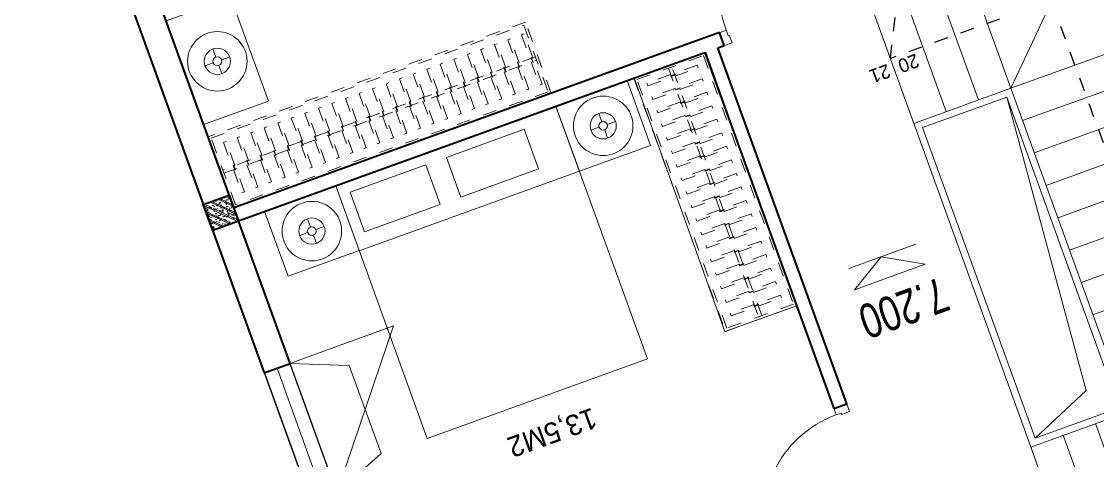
# Model space of a CAD drawing. Header units: metres. Extents: x 568332 to 569219, y 2065964 to 2066430.
# Drawn here: x 568607.96 to 568615.77, y 2066319.68 to 2066322.87 of the extents above; entities that cross this region are included whole.
import ezdxf

# ---------------------------------------------------------------- set-up
doc = ezdxf.new("R2010")
doc.units = ezdxf.units.M
for name, pattern in [('$AUDIT_BAD_LTYPE2', [0]), ('DASHDOT2', [0.5, 0.25, -0.125, 0, -0.125]), ('HIDDEN2', [0.1875, 0.125, -0.0625]), ('X-5M-G-MB PHONGNGU$0$HIDDEN2', [0.1875, 0.125, -0.0625])]:
    doc.linetypes.add(name, pattern=pattern)
doc.layers.get('0').update_dxf_attribs({"linetype": 'CONTINUOUS'})
doc.layers.get('DEFPOINTS').update_dxf_attribs({"linetype": 'CONTINUOUS'})
for name, color, linetype, lineweight in [('-DOOR', 137, 'CONTINUOUS', 9), ('-FURNITURE', 46, 'CONTINUOUS', 9), ('-HATCH', 8, 'CONTINUOUS', 5), ('-KH', 143, 'CONTINUOUS', 13), ('-LINE1', 7, 'CONTINUOUS', 18), ('-LINE2', 252, 'CONTINUOUS', 9), ('-STEEL1', 1, 'CONTINUOUS', 35), ('-TEXT', 7, 'CONTINUOUS', 15), ('-WALL', 4, 'CONTINUOUS', 35), ('TEXT25', 2, 'CONTINUOUS', 13)]:
    doc.layers.add(name, color=color, linetype=linetype, lineweight=lineweight)
doc.layers.add('1-NETMANH', color=8, linetype='CONTINUOUS')
doc.layers.add('LoLK', color=6, linetype='CONTINUOUS')
doc.styles.add('1', font='arial.ttf')
doc.styles.add('T1', font='', dxfattribs={"height": 200})
doc.styles.add('vnavanth', font='', dxfattribs={"width": 0.8})
doc.styles.get('T1').set_extended_font_data('VNgeometric Light')
doc.styles.get('vnavanth').set_extended_font_data('.VnAvantH')

# ---------------------------------------------------------------- blocks, each defined once
blk = doc.blocks.new('A$C38b1dc06')
at = {"layer": '-LINE1'}
for p, q in [((1749.854677429888, 4156.179725173817), (0.3015751927741803, 4156.179725173817)), ((1000.281453303236, 3156.179725173817), (0.3015751927741803, 4156.179725173817)), ((0.3015751927741803, 4156.179725173817), (0.3015751919010654, -343.8202748260228)), ((1000.281453303236, 4156.179725173824), (1000.281453303236, 3156.179725173824)), ((1250.139194678806, 3156.179725173824), (1250.139194678806, 4156.179725173824)), ((1250.139194678806, 4156.179725173824), (1250.139194678806, 3156.179725173824)), ((1499.996936054376, 3156.179725173824), (1499.996936054376, 4156.179725173824)), ((1499.996936054376, 4156.179725173824), (1499.996936054318, 3156.179725173832)), ((1749.854677429888, 3156.179725173824), (1749.854677429888, 4156.179725173824)), ((1749.854677429888, 4156.179725173817), (1749.85467742983, 3106.179725173817)), ((1000.281453302305, 656.1797251739335), (1000.281453303236, 3156.179725173817)), ((1000.281453303236, 3156.179725173817), (1749.85467742983, 3156.179725173817)), ((1050.281453303003, 706.1797251739772), (1050.281453303236, 3106.179725173817)), ((1050.281453303236, 3106.179725173817), (1699.854677429801, 3106.179725173817)), ((1233.300401159795, 2905.148311595723), (1699.854677429801, 3106.179725173817)), ((1699.854677428928, 706.1797251739772), (1699.854677429801, 3106.179725173817)), ((1749.854677429597, 706.179725173999), (1749.85467742983, 3106.179725173839)), ((1050.281453303003, 706.1797251739772), (1233.300401159795, 2905.148311595723)), ((1050.281453303003, 706.1797251739772), (1699.854677428928, 706.1797251739772)), ((1749.854677429888, -343.8202748260228), (1749.85467742983, 706.1797251739772)), ((1000.281453303236, 656.1797251739772), (1749.85467742983, 656.1797251739772)), ((1000.281453303236, -343.8202748260228), (1000.281453303236, 656.1797251739772)), ((1250.139194678806, 656.1797251739772), (1250.139194678806, -343.8202748260228)), ((1250.139194678806, -343.8202748260228), (1250.139194678806, 656.1797251739772)), ((1499.996936054376, 656.1797251739772), (1499.996936054376, -343.8202748260228)), ((1499.996936054376, -343.8202748260228), (1499.996936054318, 656.1797251739699)), ((1749.854677429888, 656.1797251739772), (1749.854677429888, -343.8202748260228)), ((1749.854677429888, -343.8202748260228), (0.3015751919010654, -343.8202748260228))]:
    blk.add_line(p, q, dxfattribs=at)
at = {"layer": '-LINE1', "lineweight": 18}
for p, q in [((1000.281453303236, 3156.179725173817), (0.2521035463432781, 3156.179725173817)), ((1000.281453303003, 2906.17972517389), (0.2521035461104475, 2906.17972517389)), ((1000.281453303469, 2656.17972517389), (0.2521035465761088, 2656.17972517389)), ((1000.281453303469, 2406.17972517389), (0.2521035465761088, 2406.17972517389)), ((1000.281453303469, 2156.179725173904), (0.2521035465761088, 2156.179725173904)), ((1000.281453303469, 1906.179725173904), (0.2521035465761088, 1906.179725173904)), ((1000.281453303469, 1656.179725173904), (0.2521035465761088, 1656.179725173904)), ((1000.28145330277, 1406.179725173904), (0.2521035458776169, 1406.179725173904)), ((1000.281453303236, 1156.179725173904), (0.2521035463432781, 1156.179725173904)), ((1000.28145330277, 906.1797251739044), (0.2521035458776169, 906.1797251739044)), ((1000.281453303236, 656.1797251739772), (0.2521035463432781, 656.1797251739772)), ((1000.281453303236, 656.1797251739772), (0.3015751859056763, -343.82027482595))]:
    blk.add_line(p, q, dxfattribs=at)
at = {"layer": '1-NETMANH', "linetype": 'DASHDOT2'}
blk.add_lwpolyline([(1327.325072003063, 3656.419923450812), (492.458725621982, 3656.419923450812), (508.0748312271317, 155.2632639587246), (508.0748312271317, 155.2632639587246), (1749.854677429888, 156.1797251739772), (1499.996936054376, -343.8202748260228)], dxfattribs=at)
at = {"layer": '-TEXT', "color": 2, "style": 'vnavanth'}
for s, p in [('2', (1346.818775833643, 3603.914582017329)), ('1', (1596.676517209155, 3603.914582017329)), ('20', (1562.294563305157, 183.5576658285718)), ('21', (1783.476825895079, 183.5576658285718))]:
    blk.add_text(s, height=99.97959496000885, dxfattribs=at).set_placement(p)
blk = doc.blocks.new('*U149')
at = {"linetype": '$AUDIT_BAD_LTYPE2'}
for p, q in [((70, 100), (70, 699.9999999999982)), ((90, 699.9999999999982), (90, 100))]:
    blk.add_line(p, q, dxfattribs=at)
for points in [[(50, 699.9999999999982), (90, 699.9999999999982), (90, 799.9999999999982), (50, 799.9999999999982), (50, 699.9999999999982)], [(50, 702.9059272893337), (50, 100)], [(50, 100), (90, 100), (90, 0), (50, 0), (50, 100)]]:
    blk.add_lwpolyline(points)
for points in [[(118.2698876160139, 594.5156181119073), (118.2698876160139, 764.1349438079906), (90, 764.1349438079906), (90, 735.8650561920058), (112.6159100928053, 735.8650561920058), (112.6159100928053, 594.5156181119073)], [(0, 0), (50, 0), (50, -40), (60, -40), (60, -99.99999999999272), (0, -99.99999999999272)], [(899.9999999999982, 1.3252863207713e-28), (849.9999999999982, 1.3252863207713e-28), (849.9999999999982, -40.00000000000001), (839.9999999999982, -40.00000000000001), (839.9999999999982, -99.99999999999272), (899.9999999999982, -99.99999999999272)]]:
    blk.add_lwpolyline(points, close=True)
at = {"linetype": '$AUDIT_BAD_LTYPE2', "ltscale": 0.3}
blk.add_arc((50, 0), 799.9999999999982, 0, 90, dxfattribs=at)
blk = doc.blocks.new('12PLMP12')
at = {"color": 0, "linetype": 'ByBlock'}
for p, q in [((0, 1.25), (0, 3.75)), ((-1.25, 0), (-3.75, 0)), ((1.25, 0), (3.75, 0)), ((0, -1.25), (0, -3.75))]:
    blk.add_line(p, q, dxfattribs=at)
for radius in [8.5, 3.75, 1.25]:
    blk.add_circle((0, 0), radius, dxfattribs=at)
blk = doc.blocks.new('*U299')
at = {"linetype": 'X-5M-G-MB PHONGNGU$0$HIDDEN2'}
for points in [[(0, 600.0000000004657), (0, 0), (2672.34284560128, -9.831674304536018e-10), (2672.34284560128, 599.9999999994825)], [(2652.34284560128, 579.9996613714092), (2652.34284560128, 19.99966137140928), (20, 20.00000000046566), (20, 580.0000000004657)], [(2652.34284560128, 286.6991212944914), (2652.34284560128, 313.0991212943982), (20, 313.0991212953813), (19.99999859370291, 286.6991212952417)], [(113.7817614636733, 319.1750910408318), (109.4317788550979, 319.1750910408318), (109.4317788550979, 280.441767644881), (113.7817614636733, 280.441767644881)], [(227.7817614636733, 319.1750910407849), (223.4317788550979, 319.1750910407849), (223.4317788550979, 280.4417676448341), (227.7817614636733, 280.4417676448341)], [(341.7817614636733, 319.175091040738), (337.4317788550979, 319.175091040738), (337.4317788550979, 280.4417676447872), (341.7817614636733, 280.4417676447872)], [(455.7817614636733, 319.1750910406911), (451.4317788550979, 319.1750910406911), (451.4317788550979, 280.4417676447403), (455.7817614636733, 280.4417676447403)], [(569.7817614636733, 319.1750910406442), (565.431778855098, 319.1750910406442), (565.431778855098, 280.4417676446934), (569.7817614636733, 280.4417676446934)], [(683.7817614636732, 319.1750910405973), (679.4317788550978, 319.1750910405973), (679.4317788550978, 280.4417676446465), (683.7817614636732, 280.4417676446465)], [(797.7817614636732, 319.1750910405504), (793.4317788550978, 319.1750910405504), (793.4317788550978, 280.4417676445996), (797.7817614636732, 280.4417676445996)], [(911.7817614636732, 319.1750910405035), (907.4317788550978, 319.1750910405035), (907.4317788550978, 280.4417676445527), (911.7817614636732, 280.4417676445527)], [(1025.781761463673, 319.1750910404566), (1021.431778855098, 319.1750910404566), (1021.431778855098, 280.4417676445057), (1025.781761463673, 280.4417676445057)], [(1139.781761463673, 319.1750910404097), (1135.431778855098, 319.1750910404097), (1135.431778855098, 280.4417676444588), (1139.781761463673, 280.4417676444588)], [(1253.781761463673, 319.1750910403628), (1249.431778855098, 319.1750910403628), (1249.431778855098, 280.4417676444119), (1253.781761463673, 280.4417676444119)], [(1367.781761463673, 319.1750910403159), (1363.431778855098, 319.1750910403159), (1363.431778855098, 280.441767644365), (1367.781761463673, 280.441767644365)], [(1481.781761463673, 319.175091040269), (1477.431778855098, 319.175091040269), (1477.431778855098, 280.4417676443181), (1481.781761463673, 280.4417676443181)], [(1595.781761463673, 319.175091040222), (1591.431778855098, 319.175091040222), (1591.431778855098, 280.4417676442712), (1595.781761463673, 280.4417676442712)], [(1709.781761463673, 319.1750910401751), (1705.431778855098, 319.1750910401751), (1705.431778855098, 280.4417676442243), (1709.781761463673, 280.4417676442243)], [(1823.781761463673, 319.1750910401282), (1819.431778855098, 319.1750910401282), (1819.431778855098, 280.4417676441774), (1823.781761463673, 280.4417676441774)], [(1937.781761463673, 319.1750910400813), (1933.431778855098, 319.1750910400813), (1933.431778855098, 280.4417676441305), (1937.781761463673, 280.4417676441305)], [(2051.781761463673, 319.1750910400344), (2047.431778855098, 319.1750910400344), (2047.431778855098, 280.4417676440836), (2051.781761463673, 280.4417676440836)], [(2165.781761463673, 319.1750910399875), (2161.431778855097, 319.1750910399875), (2161.431778855097, 280.4417676440366), (2165.781761463673, 280.4417676440366)], [(2279.781761463673, 319.1750910399406), (2275.431778855097, 319.1750910399406), (2275.431778855097, 280.4417676439897), (2279.781761463673, 280.4417676439897)], [(2393.781761463673, 319.1750910398937), (2389.431778855097, 319.1750910398937), (2389.431778855097, 280.4417676439429), (2393.781761463673, 280.4417676439429)], [(2507.781761463673, 319.1750910398468), (2503.431778855097, 319.1750910398468), (2503.431778855097, 280.441767643896), (2507.781761463673, 280.441767643896)], [(2621.781761463673, 319.1750910397999), (2617.431778855097, 319.1750910397999), (2617.431778855097, 280.4417676438491), (2621.781761463673, 280.4417676438491)]]:
    blk.add_lwpolyline(points, close=True, dxfattribs=at)
for points in [[(122.2409142897814, 313.1103512093413), (122.2409142897814, 515.2497102723445), (100.1765458012815, 515.2497102723445), (100.1765458012815, 313.1103512093413)], [(236.2409142897814, 313.1103512092944), (236.2409142897814, 515.2497102722975), (214.1765458012815, 515.2497102722975), (214.1765458012815, 313.1103512092944)], [(350.2409142897814, 313.1103512092475), (350.2409142897814, 515.2497102722507), (328.1765458012815, 515.2497102722507), (328.1765458012815, 313.1103512092475)], [(464.2409142897813, 313.1103512092006), (464.2409142897813, 515.2497102722037), (442.1765458012814, 515.2497102722037), (442.1765458012814, 313.1103512092006)], [(578.2409142897814, 313.1103512091537), (578.2409142897814, 515.2497102721569), (556.1765458012815, 515.2497102721569), (556.1765458012815, 313.1103512091537)], [(692.2409142897812, 313.1103512091068), (692.2409142897812, 515.24971027211), (670.1765458012813, 515.24971027211), (670.1765458012813, 313.1103512091068)], [(806.2409142897812, 313.1103512090599), (806.2409142897812, 515.249710272063), (784.1765458012813, 515.249710272063), (784.1765458012813, 313.1103512090599)], [(920.2409142897812, 313.110351209013), (920.2409142897812, 515.2497102720162), (898.1765458012813, 515.2497102720162), (898.1765458012813, 313.110351209013)], [(1034.240914289781, 313.1103512089661), (1034.240914289781, 515.2497102719692), (1012.176545801281, 515.2497102719692), (1012.176545801281, 313.1103512089661)], [(1148.240914289781, 313.1103512089192), (1148.240914289781, 515.2497102719224), (1126.176545801281, 515.2497102719224), (1126.176545801281, 313.1103512089192)], [(1262.240914289781, 313.1103512088723), (1262.240914289781, 515.2497102718754), (1240.176545801281, 515.2497102718754), (1240.176545801281, 313.1103512088723)], [(1376.240914289781, 313.1103512088254), (1376.240914289781, 515.2497102718285), (1354.176545801281, 515.2497102718285), (1354.176545801281, 313.1103512088254)], [(1490.240914289781, 313.1103512087785), (1490.240914289781, 515.2497102717816), (1468.176545801281, 515.2497102717816), (1468.176545801281, 313.1103512087785)], [(1604.240914289781, 313.1103512087315), (1604.240914289781, 515.2497102717347), (1582.176545801281, 515.2497102717347), (1582.176545801281, 313.1103512087315)], [(1718.240914289781, 313.1103512086846), (1718.240914289781, 515.2497102716878), (1696.176545801281, 515.2497102716878), (1696.176545801281, 313.1103512086846)], [(1832.240914289781, 313.1103512086377), (1832.240914289781, 515.2497102716409), (1810.176545801281, 515.2497102716409), (1810.176545801281, 313.1103512086377)], [(1946.240914289781, 313.1103512085908), (1946.240914289781, 515.2497102715939), (1924.176545801281, 515.2497102715939), (1924.176545801281, 313.1103512085908)], [(2060.240914289781, 313.1103512085439), (2060.240914289781, 515.2497102715471), (2038.176545801281, 515.2497102715471), (2038.176545801281, 313.1103512085439)], [(2174.240914289781, 313.110351208497), (2174.240914289781, 515.2497102715001), (2152.176545801281, 515.2497102715001), (2152.176545801281, 313.110351208497)], [(2288.240914289781, 313.1103512084501), (2288.240914289781, 515.2497102714533), (2266.176545801281, 515.2497102714533), (2266.176545801281, 313.1103512084501)], [(2402.240914289781, 313.1103512084032), (2402.240914289781, 515.2497102714063), (2380.176545801281, 515.2497102714063), (2380.176545801281, 313.1103512084032)], [(2516.240914289781, 313.1103512083563), (2516.240914289781, 515.2497102713594), (2494.176545801281, 515.2497102713594), (2494.176545801281, 313.1103512083563)], [(2630.240914289781, 313.1103512083094), (2630.240914289781, 515.2497102713126), (2608.176545801281, 515.2497102713126), (2608.176545801281, 313.1103512083094)], [(100.1765458012815, 286.7103512094345), (100.1765458012815, 92.0852110228024), (122.2409142897814, 92.0852110228024), (122.2409142897814, 286.7103512094345)], [(214.1765458012815, 286.7103512093876), (214.1765458012815, 92.08521102275549), (236.2409142897814, 92.08521102275549), (236.2409142897814, 286.7103512093876)], [(328.1765458012815, 286.7103512093407), (328.1765458012815, 92.08521102270858), (350.2409142897814, 92.08521102270858), (350.2409142897814, 286.7103512093407)], [(442.1765458012814, 286.7103512092938), (442.1765458012814, 92.08521102266168), (464.2409142897813, 92.08521102266168), (464.2409142897813, 286.7103512092938)], [(556.1765458012815, 286.7103512092469), (556.1765458012815, 92.08521102261477), (578.2409142897814, 92.08521102261477), (578.2409142897814, 286.7103512092469)], [(670.1765458012813, 286.7103512092), (670.1765458012813, 92.08521102256786), (692.2409142897812, 92.08521102256786), (692.2409142897812, 286.7103512092)], [(784.1765458012813, 286.7103512091531), (784.1765458012813, 92.08521102252095), (806.2409142897812, 92.08521102252095), (806.2409142897812, 286.7103512091531)], [(898.1765458012813, 286.7103512091062), (898.1765458012813, 92.08521102247404), (920.2409142897812, 92.08521102247404), (920.2409142897812, 286.7103512091062)], [(1012.176545801281, 286.7103512090592), (1012.176545801281, 92.08521102242715), (1034.240914289781, 92.08521102242715), (1034.240914289781, 286.7103512090592)], [(1126.176545801281, 286.7103512090123), (1126.176545801281, 92.08521102238024), (1148.240914289781, 92.08521102238024), (1148.240914289781, 286.7103512090123)], [(1240.176545801281, 286.7103512089654), (1240.176545801281, 92.08521102233333), (1262.240914289781, 92.08521102233333), (1262.240914289781, 286.7103512089654)], [(1354.176545801281, 286.7103512089186), (1354.176545801281, 92.08521102228642), (1376.240914289781, 92.08521102228642), (1376.240914289781, 286.7103512089186)], [(1468.176545801281, 286.7103512088717), (1468.176545801281, 92.0852110222395), (1490.240914289781, 92.0852110222395), (1490.240914289781, 286.7103512088717)], [(1582.176545801281, 286.7103512088247), (1582.176545801281, 92.0852110221926), (1604.240914289781, 92.0852110221926), (1604.240914289781, 286.7103512088247)], [(1696.176545801281, 286.7103512087778), (1696.176545801281, 92.0852110221457), (1718.240914289781, 92.0852110221457), (1718.240914289781, 286.7103512087778)], [(1810.176545801281, 286.7103512087309), (1810.176545801281, 92.08521102209879), (1832.240914289781, 92.08521102209879), (1832.240914289781, 286.7103512087309)], [(1924.176545801281, 286.710351208684), (1924.176545801281, 92.08521102205188), (1946.240914289781, 92.08521102205188), (1946.240914289781, 286.710351208684)], [(2038.176545801281, 286.7103512086371), (2038.176545801281, 92.08521102200497), (2060.240914289781, 92.08521102200497), (2060.240914289781, 286.7103512086371)], [(2152.176545801281, 286.7103512085902), (2152.176545801281, 92.08521102195806), (2174.240914289781, 92.08521102195806), (2174.240914289781, 286.7103512085902)], [(2266.176545801281, 286.7103512085433), (2266.176545801281, 92.08521102191116), (2288.240914289781, 92.08521102191116), (2288.240914289781, 286.7103512085433)], [(2380.176545801281, 286.7103512084964), (2380.176545801281, 92.08521102186425), (2402.240914289781, 92.08521102186425), (2402.240914289781, 286.7103512084964)], [(2494.176545801281, 286.7103512084495), (2494.176545801281, 92.08521102181734), (2516.240914289781, 92.08521102181734), (2516.240914289781, 286.7103512084495)], [(2608.176545801281, 286.7103512084026), (2608.176545801281, 92.08521102177043), (2630.240914289781, 92.08521102177043), (2630.240914289781, 286.7103512084026)]]:
    blk.add_lwpolyline(points, dxfattribs=at)
blk = doc.blocks.new('*U298')
at = {"linetype": 'X-5M-G-MB PHONGNGU$0$HIDDEN2'}
for points in [[(0, 600.0000000004657), (0, 0), (2134.652569703836, -7.619252561259909e-10), (2134.652569703836, 599.9999999997037)], [(2114.652569703836, 579.9996613716304), (2114.652569703836, 19.99966137163052), (20, 20.00000000046566), (20, 580.0000000004657)], [(2114.652569703836, 286.6991212947126), (2114.652569703836, 313.0991212946194), (20, 313.0991212953813), (19.99999859370291, 286.6991212952417)], [(113.7817614636733, 319.1750910408318), (109.4317788550979, 319.1750910408318), (109.4317788550979, 280.441767644881), (113.7817614636733, 280.441767644881)], [(227.7817614636733, 319.1750910407849), (223.4317788550979, 319.1750910407849), (223.4317788550979, 280.4417676448341), (227.7817614636733, 280.4417676448341)], [(341.7817614636733, 319.175091040738), (337.4317788550979, 319.175091040738), (337.4317788550979, 280.4417676447872), (341.7817614636733, 280.4417676447872)], [(455.7817614636733, 319.1750910406911), (451.4317788550979, 319.1750910406911), (451.4317788550979, 280.4417676447403), (455.7817614636733, 280.4417676447403)], [(569.7817614636733, 319.1750910406442), (565.431778855098, 319.1750910406442), (565.431778855098, 280.4417676446934), (569.7817614636733, 280.4417676446934)], [(683.7817614636733, 319.1750910405973), (679.431778855098, 319.1750910405973), (679.431778855098, 280.4417676446465), (683.7817614636733, 280.4417676446465)], [(797.7817614636733, 319.1750910405504), (793.431778855098, 319.1750910405504), (793.431778855098, 280.4417676445996), (797.7817614636733, 280.4417676445996)], [(911.7817614636733, 319.1750910405035), (907.431778855098, 319.1750910405035), (907.431778855098, 280.4417676445527), (911.7817614636733, 280.4417676445527)], [(1025.781761463673, 319.1750910404566), (1021.431778855098, 319.1750910404566), (1021.431778855098, 280.4417676445057), (1025.781761463673, 280.4417676445057)], [(1139.781761463673, 319.1750910404097), (1135.431778855098, 319.1750910404097), (1135.431778855098, 280.4417676444588), (1139.781761463673, 280.4417676444588)], [(1253.781761463673, 319.1750910403628), (1249.431778855098, 319.1750910403628), (1249.431778855098, 280.4417676444119), (1253.781761463673, 280.4417676444119)], [(1367.781761463673, 319.1750910403159), (1363.431778855098, 319.1750910403159), (1363.431778855098, 280.441767644365), (1367.781761463673, 280.441767644365)], [(1481.781761463673, 319.175091040269), (1477.431778855098, 319.175091040269), (1477.431778855098, 280.4417676443181), (1481.781761463673, 280.4417676443181)], [(1595.781761463673, 319.175091040222), (1591.431778855098, 319.175091040222), (1591.431778855098, 280.4417676442712), (1595.781761463673, 280.4417676442712)], [(1709.781761463673, 319.1750910401751), (1705.431778855098, 319.1750910401751), (1705.431778855098, 280.4417676442243), (1709.781761463673, 280.4417676442243)], [(1823.781761463673, 319.1750910401282), (1819.431778855098, 319.1750910401282), (1819.431778855098, 280.4417676441774), (1823.781761463673, 280.4417676441774)], [(1937.781761463673, 319.1750910400813), (1933.431778855098, 319.1750910400813), (1933.431778855098, 280.4417676441305), (1937.781761463673, 280.4417676441305)], [(2051.781761463673, 319.1750910400344), (2047.431778855098, 319.1750910400344), (2047.431778855098, 280.4417676440836), (2051.781761463673, 280.4417676440836)]]:
    blk.add_lwpolyline(points, close=True, dxfattribs=at)
for points in [[(122.2409142897814, 313.1103512093413), (122.2409142897814, 515.2497102723445), (100.1765458012815, 515.2497102723445), (100.1765458012815, 313.1103512093413)], [(236.2409142897814, 313.1103512092944), (236.2409142897814, 515.2497102722975), (214.1765458012815, 515.2497102722975), (214.1765458012815, 313.1103512092944)], [(350.2409142897814, 313.1103512092475), (350.2409142897814, 515.2497102722507), (328.1765458012815, 515.2497102722507), (328.1765458012815, 313.1103512092475)], [(464.2409142897814, 313.1103512092006), (464.2409142897814, 515.2497102722037), (442.1765458012815, 515.2497102722037), (442.1765458012815, 313.1103512092006)], [(578.2409142897814, 313.1103512091537), (578.2409142897814, 515.2497102721569), (556.1765458012815, 515.2497102721569), (556.1765458012815, 313.1103512091537)], [(692.2409142897814, 313.1103512091068), (692.2409142897814, 515.24971027211), (670.1765458012815, 515.24971027211), (670.1765458012815, 313.1103512091068)], [(806.2409142897814, 313.1103512090599), (806.2409142897814, 515.249710272063), (784.1765458012815, 515.249710272063), (784.1765458012815, 313.1103512090599)], [(920.2409142897814, 313.110351209013), (920.2409142897814, 515.2497102720162), (898.1765458012815, 515.2497102720162), (898.1765458012815, 313.110351209013)], [(1034.240914289781, 313.1103512089661), (1034.240914289781, 515.2497102719692), (1012.176545801281, 515.2497102719692), (1012.176545801281, 313.1103512089661)], [(1148.240914289781, 313.1103512089192), (1148.240914289781, 515.2497102719224), (1126.176545801281, 515.2497102719224), (1126.176545801281, 313.1103512089192)], [(1262.240914289781, 313.1103512088723), (1262.240914289781, 515.2497102718754), (1240.176545801281, 515.2497102718754), (1240.176545801281, 313.1103512088723)], [(1376.240914289781, 313.1103512088254), (1376.240914289781, 515.2497102718285), (1354.176545801281, 515.2497102718285), (1354.176545801281, 313.1103512088254)], [(1490.240914289781, 313.1103512087785), (1490.240914289781, 515.2497102717816), (1468.176545801281, 515.2497102717816), (1468.176545801281, 313.1103512087785)], [(1604.240914289781, 313.1103512087315), (1604.240914289781, 515.2497102717347), (1582.176545801281, 515.2497102717347), (1582.176545801281, 313.1103512087315)], [(1718.240914289781, 313.1103512086846), (1718.240914289781, 515.2497102716878), (1696.176545801281, 515.2497102716878), (1696.176545801281, 313.1103512086846)], [(1832.240914289781, 313.1103512086377), (1832.240914289781, 515.2497102716409), (1810.176545801281, 515.2497102716409), (1810.176545801281, 313.1103512086377)], [(1946.240914289781, 313.1103512085908), (1946.240914289781, 515.2497102715939), (1924.176545801281, 515.2497102715939), (1924.176545801281, 313.1103512085908)], [(2060.240914289781, 313.1103512085439), (2060.240914289781, 515.2497102715471), (2038.176545801281, 515.2497102715471), (2038.176545801281, 313.1103512085439)], [(100.1765458012815, 286.7103512094345), (100.1765458012815, 92.0852110228024), (122.2409142897814, 92.0852110228024), (122.2409142897814, 286.7103512094345)], [(214.1765458012815, 286.7103512093876), (214.1765458012815, 92.08521102275549), (236.2409142897814, 92.08521102275549), (236.2409142897814, 286.7103512093876)], [(328.1765458012815, 286.7103512093407), (328.1765458012815, 92.08521102270858), (350.2409142897814, 92.08521102270858), (350.2409142897814, 286.7103512093407)], [(442.1765458012815, 286.7103512092938), (442.1765458012815, 92.08521102266168), (464.2409142897814, 92.08521102266168), (464.2409142897814, 286.7103512092938)], [(556.1765458012815, 286.7103512092469), (556.1765458012815, 92.08521102261477), (578.2409142897814, 92.08521102261477), (578.2409142897814, 286.7103512092469)], [(670.1765458012815, 286.7103512092), (670.1765458012815, 92.08521102256786), (692.2409142897814, 92.08521102256786), (692.2409142897814, 286.7103512092)], [(784.1765458012815, 286.7103512091531), (784.1765458012815, 92.08521102252095), (806.2409142897814, 92.08521102252095), (806.2409142897814, 286.7103512091531)], [(898.1765458012815, 286.7103512091062), (898.1765458012815, 92.08521102247404), (920.2409142897814, 92.08521102247404), (920.2409142897814, 286.7103512091062)], [(1012.176545801281, 286.7103512090592), (1012.176545801281, 92.08521102242715), (1034.240914289781, 92.08521102242715), (1034.240914289781, 286.7103512090592)], [(1126.176545801281, 286.7103512090123), (1126.176545801281, 92.08521102238024), (1148.240914289781, 92.08521102238024), (1148.240914289781, 286.7103512090123)], [(1240.176545801281, 286.7103512089654), (1240.176545801281, 92.08521102233333), (1262.240914289781, 92.08521102233333), (1262.240914289781, 286.7103512089654)], [(1354.176545801281, 286.7103512089186), (1354.176545801281, 92.08521102228642), (1376.240914289781, 92.08521102228642), (1376.240914289781, 286.7103512089186)], [(1468.176545801281, 286.7103512088717), (1468.176545801281, 92.0852110222395), (1490.240914289781, 92.0852110222395), (1490.240914289781, 286.7103512088717)], [(1582.176545801281, 286.7103512088247), (1582.176545801281, 92.0852110221926), (1604.240914289781, 92.0852110221926), (1604.240914289781, 286.7103512088247)], [(1696.176545801281, 286.7103512087778), (1696.176545801281, 92.0852110221457), (1718.240914289781, 92.0852110221457), (1718.240914289781, 286.7103512087778)], [(1810.176545801281, 286.7103512087309), (1810.176545801281, 92.08521102209879), (1832.240914289781, 92.08521102209879), (1832.240914289781, 286.7103512087309)], [(1924.176545801281, 286.710351208684), (1924.176545801281, 92.08521102205188), (1946.240914289781, 92.08521102205188), (1946.240914289781, 286.710351208684)], [(2038.176545801281, 286.7103512086371), (2038.176545801281, 92.08521102200497), (2060.240914289781, 92.08521102200497), (2060.240914289781, 286.7103512086371)]]:
    blk.add_lwpolyline(points, dxfattribs=at)
blk = doc.blocks.new('18x35')
at = {"layer": '-HATCH'}
h = blk.add_hatch(dxfattribs=at)
h.set_pattern_fill('CHAU-01', color=256, scale=10, angle=-1.272221872585407e-14, pattern_type=2)
h.set_pattern_definition([(49.99999999999999, (0, 0), (71.72601826007535, -6.275213498259527), [7.5, -82.5]), (355, (0, 0), (-13.87513336129999, 75.21921337000119), [6, -66]), (100.4514, (5.977167999997619, -0.5229339999999638), (57.85093817140217, 68.94395420609534), [6.374019000000001, -70.1142112]), (46.18419999999998, (0, 20), (106.7241048625644, -16.55190143290183), [11.25, -123.75]), (96.63559999999998, (8.89367449999554, 18.62066930000003), (93.46627055487036, 97.41178709004416), [9.561028799999994, -105.1713]), (351.1842, (0, 20), (93.46619451336275, 97.41186009253245), [9, -99]), (20.99999999999998, (10, 15), (59.69070521184616, -40.2618890665339), [7.5, -82.5]), (326.0000000000001, (10, 15), (24.33153319215819, 72.5150045046853), [6, -66]), (71.45139999999999, (14.97422329999972, 11.64483940000002), (84.022262858149, 32.25304967099522), [6.374019000000001, -70.1142112]), (37.49999999999998, (0, 0), (1.215985531729074, 33.28938538313115), [0, -65.19999999999999, 0, -67, 0, -66.25]), (7.499999999999987, (0, 0), (26.30695374421487, 39.44117118823602), [0, -38.2, 0, -63.7, 0, -25.25]), (327.5, (-22.30000000000291, 0), (53.3822436172409, -2.255487173437988), [0, -25, 0, -78, 0, -103.5]), (317.5, (-32.30000000000291, 0), (58.31861693423862, 10.01049823323176), [0, -32.5, 0, -51.8, 0, -73.5]), (44.99999999999999, (0, 0), (-30.05203820042826, 30.05203820042828), []), (44.99999999999999, (0, 12.25), (-30.05203820042826, 30.05203820042828), [])])
h.paths.add_polyline_path([(96508.03118051568, 47993.04977023201), (96508.03118051568, 47793.04977023201), (96708.03118051568, 47793.04977023201), (96708.03118051568, 47993.04977023201)])
at = {"layer": '-STEEL1'}
blk.add_lwpolyline([(96508.03118051568, 47793.04977023201), (96708.03118051568, 47793.04977023201), (96708.03118051568, 47993.04977023201), (96508.03118051568, 47993.04977023201)], close=True, dxfattribs=at)
blk = doc.blocks.new('M3-T3.2')
at = {"layer": '-DOOR'}
blk.add_line((568610.4983215703, 2066318.468461485), (568609.8182907009, 2066320.349301203), dxfattribs=at)
blk.add_lwpolyline([(568609.7242515343, 2066320.315291862), (568610.4042824038, 2066318.434452144), (568610.592360737, 2066318.502470826), (568609.9123298675, 2066320.383310543)], close=True, dxfattribs=at)
at = {"layer": '-FURNITURE'}
blk.add_line((568610.4144927816, 2066321.202261089), (568612.013158606, 2066321.780419876), dxfattribs=at)
for points in [[(568609.2853775851, 2066322.118558285), (568609.0133028618, 2066322.870871613), (568609.4834986925, 2066323.040918316), (568609.7555734157, 2066322.288604987)], [(568613.589862753, 2066320.802615305), (568612.9309626743, 2066322.645121312), (568612.4104355897, 2066322.456872272), (568613.0693356686, 2066320.614366265)], [(568612.3586828863, 2066322.437461115), (568611.8429861072, 2066322.250963546), (568612.0130328091, 2066321.780767716), (568612.5287295883, 2066321.967265284)], [(568612.5062942863, 2066320.416851291), (568611.8431119042, 2066322.250615707), (568610.2444460797, 2066321.67245692), (568610.9076284618, 2066319.838692504)], [(568611.715691728, 2066321.795813445), (568611.6116035936, 2066322.083627359), (568611.0478387926, 2066321.879741364), (568611.1519269269, 2066321.59192745)], [(568611.0017018259, 2066321.537991755), (568610.8976136915, 2066321.825805669), (568610.3493653529, 2066321.627531215), (568610.4534534874, 2066321.339717301)], [(568609.7286264386, 2066321.486299076), (568610.2443202833, 2066321.672804759), (568610.4143669853, 2066321.202608929), (568609.8986731408, 2066321.016103245)]]:
    blk.add_lwpolyline(points, close=True, dxfattribs=at)
at = {"layer": '-KH'}
blk.add_line((568613.9689293088, 2066321.072506498), (568614.4554763249, 2066321.248466619), dxfattribs=at)
blk.add_lwpolyline([(568614.5237293663, 2066321.104048408), (568614.0088409954, 2066320.917838613), (568614.2025369126, 2066321.156990876)], close=True, dxfattribs=at)
blk.add_solid([(568614.2025369126, 2066321.156990876), (568614.2566192766, 2066321.007447829), (568614.5237293663, 2066321.104048408), (568614.2025369126, 2066321.156990876)], dxfattribs=at)
at = {"layer": '-LINE2', "linetype": 'HIDDEN2', "ltscale": 10}
for p, q in [((568609.9118373237, 2066320.383132414), (568610.6641506527, 2066320.655207138)), ((568610.6641506527, 2066320.655207138), (568610.2519568744, 2066319.442750203)), ((568609.9118373237, 2066320.383132414), (568610.342541142, 2066320.368341539)), ((568610.342541142, 2066320.368341539), (568610.573566385, 2066319.729615802)), ((568610.2519568744, 2066319.442750203), (568610.573566385, 2066319.729615802))]:
    blk.add_line(p, q, dxfattribs=at)
at = {"layer": '-WALL'}
for p, q in [((568607.6845490567, 2066325.957952107), (568609.7247944019, 2066320.315488191)), ((568609.5043745574, 2066321.512231623), (568607.9403762039, 2066325.837794857)), ((568612.9843880115, 2066322.77083428), (568612.8903536481, 2066322.736826676)), ((568613.0305078947, 2066322.787513573), (568612.9843880115, 2066322.77083428)), ((568613.064517235, 2066322.693474407), (568613.0305078947, 2066322.787513573)), ((568612.8903705922, 2066322.736779824), (568609.5043745574, 2066321.512231623)), ((568612.8903536481, 2066322.736826676), (568612.8903705922, 2066322.736779824)), ((568613.018395543, 2066322.67679446), (568613.064517235, 2066322.693474407)), ((568613.9538793742, 2066320.090288011), (568613.018395543, 2066322.67679446)), ((568609.5382948092, 2066321.418160238), (568612.9243799326, 2066322.642740658)), ((568612.9243799326, 2066322.642740658), (568613.859870728, 2066320.056289708)), ((568609.9126072442, 2066320.383410857), (568609.5382948092, 2066321.418160238)), ((568609.7245311703, 2066320.315392993), (568609.9126072442, 2066320.383410857)), ((568613.859870728, 2066320.056289708), (568613.9538793742, 2066320.090288011))]:
    blk.add_line(p, q, dxfattribs=at)
blk.add_line((568609.9121662833, 2066320.383275268), (568610.5925090365, 2066318.502548343))
at = {"layer": 'DEFPOINTS', "color": 2}
blk.add_lwpolyline([(568612.7858204844, 2066311.852044971), (568619.368612674, 2066314.232658298), (568614.2673303537, 2066328.338595555), (568610.787841539, 2066327.08026034), (568610.617814231, 2066327.550428899), (568608.4548909583, 2066326.768249796), (568608.624940718, 2066326.298045511), (568607.6845185017, 2066325.958036609), (568612.7858204844, 2066311.852044971)], dxfattribs=at)
at = {"layer": '-DOOR', "yscale": 0.001, "zscale": 0.001}
for p, xscale, rotation in [((568613.877506123, 2066323.091829107), -0.001, 19.88256484291368), ((568614.1659367873, 2066319.209930702), 0.001, 109.8825648429137)]:
    blk.add_blockref('*U149', p, dxfattribs=dict(at, xscale=xscale, rotation=rotation))
at = {"layer": '-FURNITURE', "extrusion": (0, 0, -1)}
for name, p, xscale, yscale, zscale, rotation in [('12PLMP12', (-568609.3851051314, 2066322.577894), -0.02540000000037255, 0.02540000000037255, -0.02540000000037255, 250.1174351570863), ('*U299', (-568609.5051255058, 2066321.512510548), -0.0009166666666659741, 0.0009166666666659741, -0.0009166666666659741, 340.1174351570863), ('*U298', (-568613.5898424531, 2066320.802607964), -0.0009166666666659738, 0.0009166666666659738, -0.0009166666666659738, 250.1174351570863)]:
    blk.add_blockref(name, p, dxfattribs=dict(at, xscale=xscale, yscale=yscale, zscale=zscale, rotation=rotation))
at = {"layer": '-FURNITURE', "xscale": -0.02540000000083849, "yscale": 0.02540000000083849, "zscale": 0.02540000000083849, "rotation": 109.8825648156032}
for p in [(568612.1858571141, 2066322.109116444), (568610.0714959784, 2066321.344456031)]:
    blk.add_blockref('12PLMP12', p, dxfattribs=at)
at = {"layer": '-LINE1', "xscale": 0.001, "yscale": 0.001, "zscale": 0.001, "rotation": 199.8825648429137}
blk.add_blockref('A$C38b1dc06', (568615.8624277473, 2066323.339207702), dxfattribs=at)
at = {"layer": '-STEEL1', "xscale": -0.001, "yscale": 0.001, "zscale": 0.001, "rotation": 199.8825648429137}
blk.add_blockref('18x35', (568502.2739831394, 2066333.659324067), dxfattribs=at)
at = {"layer": '-TEXT', "style": '1', "width": 0.75}
blk.add_text('7.200', height=0.25, rotation=199.8825648497213, dxfattribs=at).set_placement((568614.6339543887, 2066321.013146584))
at = {"layer": 'TEXT25', "style": 'T1'}
blk.add_text('13,5M2', height=0.15, rotation=199.8825648497213, dxfattribs=at).set_placement((568612.1059156016, 2066320.064256965))

msp = doc.modelspace()

# ---------------------------------------------------------------- block references
at = {"layer": 'LoLK'}
msp.add_blockref('M3-T3.2', (0, 0), dxfattribs=at)

doc.saveas('drawing.dxf')
